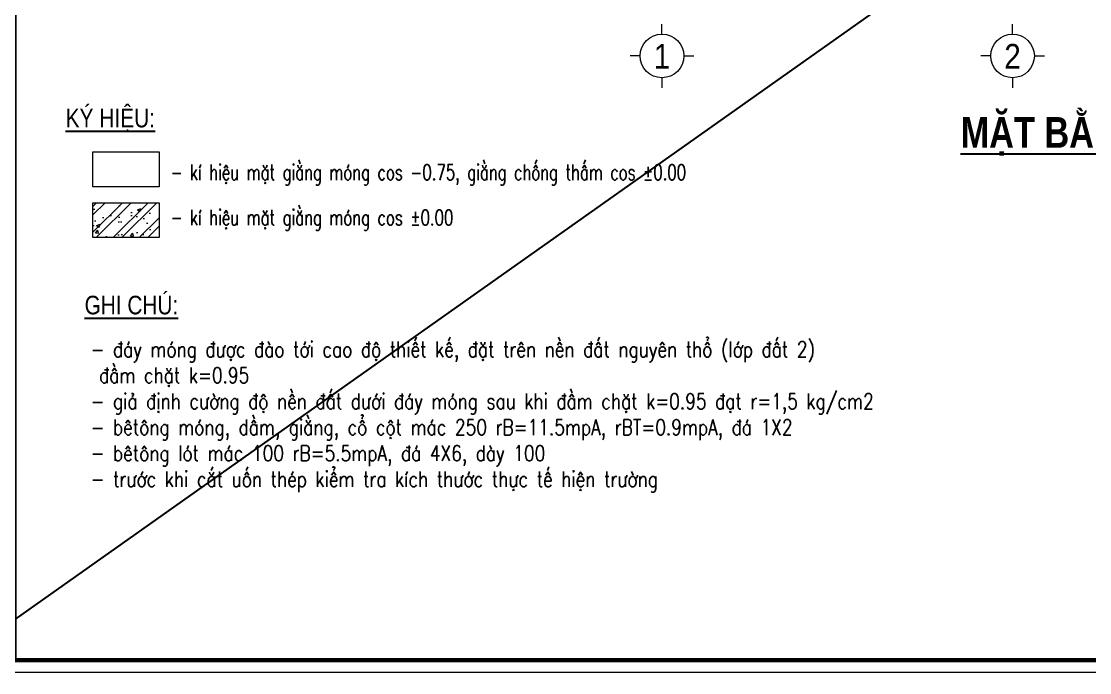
# Model space of a CAD drawing. Header units: millimetres. Extents: x -295047 to 304185, y -728047 to -308748.
# Drawn here: x -172097 to -161128, y -340682 to -333995 of the extents above; entities that cross this region are included whole.
import ezdxf
from ezdxf.enums import TextEntityAlignment as Align

# ---------------------------------------------------------------- set-up
doc = ezdxf.new("R2010")
doc.units = ezdxf.units.MM
doc.header["$MEASUREMENT"] = 0
doc.layers.get('Defpoints').update_dxf_attribs({"color": 1})
for name, color, linetype, lineweight in [('EG Net thay', 7, 'Continuous', 20), ('Khungten_LCDI', 7, 'Continuous', 5), ('LC Hatch', 252, 'Continuous', 9), ('LC ISO', 153, 'Continuous', 13), ('LC Net manh', 219, 'Continuous', 5), ('LC Net thay', 7, 'Continuous', 25), ('LC Text1', 3, 'Continuous', 20), ('LC Text2', 7, 'Continuous', 25)]:
    doc.layers.add(name, color=color, linetype=linetype, lineweight=lineweight)
doc.layers.add('KCS_Plotter', color=11, linetype='Continuous', plot=False)
doc.styles.add('Khungten', font='VHAVAN.TTF', dxfattribs={"width": 0.9, "height": 5000})
doc.styles.add('LC 1', font='VHAVANB.TTF')
doc.styles.add('LC 3', font='vnsimli.shx', dxfattribs={"width": 0.75})
doc.styles.add('LC3', font='VHARIALB.TTF', dxfattribs={"width": 0.8})
doc.styles.add('T2', font='VHARIAL.TTF', dxfattribs={"width": 0.8})
doc.styles.add('Title', font='VHBLACK.TTF', dxfattribs={"width": 0.8})

# ---------------------------------------------------------------- blocks, each defined once
blk = doc.blocks.new('lcdi fix')
at = {"layer": 'Defpoints', "lineweight": 0}
blk.add_lwpolyline([(-1200, -14850), (-1200, 14850), (40800, 14850), (40800, -14850)], close=True, dxfattribs=at)
at = {"layer": 'Khungten_LCDI', "color": 5, "lineweight": 60}
blk.add_lwpolyline([(0, -14650), (0, 14650), (40600, 14650), (40600, -14650)], close=True, dxfattribs=at)
at = {"color": 7, "style": 'Khungten', "width": 0.8}
for tag, p in [('REVISION', (39499, -10746)), ('NGAYHT', (39546, -11609))]:
    blk.add_attdef(tag, text='', height=200, dxfattribs=at).set_placement(p, align=Align.CENTER)
at = {"layer": 'LC Text1', "style": 'Title', "width": 1.485915}
for tag, p, p2 in [('TENBANVE1', (36913, -8886), (40339, -8886)), ('TENBANVE2', (36913, -9562), (40339, -9562))]:
    blk.add_attdef(tag, text='', height=250, dxfattribs=at).set_placement(p, p2, align=Align.FIT)
at = {"layer": 'LC Text1', "style": 'Title', "width": 0.7}
blk.add_attdef('SOBANVE', text='', height=250, dxfattribs=at).set_placement((39562, -13896), align=Align.CENTER)
blk = doc.blocks.new('TTRUC')
at = {"layer": 'LC ISO'}
for p, q in [((0, 6.95), (0, 10.13)), ((-6.95, 0), (-10.13, 0)), ((6.95, 0), (10.13, 0)), ((0, -6.95), (0, -10.13))]:
    blk.add_line(p, q, dxfattribs=at)
at = {"layer": 'LC Net manh'}
blk.add_circle((0, 0), 6.95, dxfattribs=at)
blk = doc.blocks.new('TIEUDE1')
at = {"layer": 'LC Text2', "color": 7, "style": 'LC 1'}
blk.add_attdef('TIªU§Ò', text='', height=5, dxfattribs=at).set_placement((0, 0), align=Align.BOTTOM_CENTER)
blk.add_attdef('TL', text='', height=3, dxfattribs=at).set_placement((0, -2), align=Align.TOP_CENTER)

msp = doc.modelspace()

# ---------------------------------------------------------------- hatches: boundary and pattern name
at = {"layer": 'LC Hatch'}
h = msp.add_hatch(dxfattribs=at)
h.set_pattern_fill('BTCT', color=256, scale=50)
h.set_pattern_definition([(50, (-389678, -273400.42), (358.6301, -31.37607), [37.5, -412.5]), (355, (-389678, -273400.4), (-69.37567, 376.09607), [30, -330]), (100.4514, (-389648.1, -273403.03), (289.2547, 344.71977), [31.8701, -350.57106]), (46.1842, (-389678, -273300.4), (533.6205, -82.7595), [56.25, -618.75]), (96.6356, (-389633.5, -273307.3), (467.3314, 487.0589), [47.8051, -525.8565]), (351.1842, (-389678, -273300.4), (467.331, 487.0593), [45, -495]), (21, (-389628, -273325.42), (298.45353, -201.30945), [37.5, -412.5]), (326, (-389628, -273325.4), (121.65767, 362.575), [30, -330]), (71.4514, (-389603.12, -273342.2), (420.1113, 161.26525), [31.8701, -350.57106]), (37.5, (-389677.99, -273400.42), (6.07993, 166.44693), [0, -326, 0, -335, 0, -331.25]), (7.5, (-389678, -273400.42), (131.53477, 197.20586), [0, -191, 0, -318.5, 0, -126.25]), (327.5, (-389789.49, -273400.42), (266.91122, -11.277436), [0, -125, 0, -390, 0, -517.5]), (317.5, (-389839.5, -273400.42), (291.59308, 50.0525), [0, -162.5, 0, -259, 0, -367.5]), (45, (-389678, -273400.42), (-132.58252, 132.58252), []), (45, (-389589.6, -273400.42), (-132.58252, 132.58252), [])])
h.paths.add_polyline_path([(-170683.3, -336215.2), (-170683.3, -335856.8), (-171362.3, -335856.8), (-171362.3, -336215.2)])

# ---------------------------------------------------------------- linework, layer by layer
at = {"layer": 'EG Net thay'}
for points in [[(-171362.3, -335334.2), (-170683.3, -335334.2), (-170683.3, -335692.6), (-171362.3, -335692.6)], [(-171362.3, -335856.8), (-170683.3, -335856.8), (-170683.3, -336215.2), (-171362.3, -336215.2)]]:
    msp.add_lwpolyline(points, close=True, dxfattribs=at)
at = {"layer": 'KCS_Plotter', "ltscale": 2}
msp.add_line((-172935, -340681.5), (-146055, -321673.5), dxfattribs=at)

# ---------------------------------------------------------------- block references
at = {"layer": 'LC ISO', "xscale": 32.25101427308982, "yscale": 32.25101427308982, "zscale": 32.25101427308982}
for p in [(-165519.1, -334349.7), (-161919.1, -334349.7)]:
    msp.add_blockref('TTRUC', p, dxfattribs=at)
at = {"layer": 'LC Net thay', "xscale": 0.6399999999848659, "yscale": 0.6399999999848659, "zscale": 0.6399999999848659}
msp.add_blockref('lcdi fix', (-172167, -331177.5), dxfattribs=at)
at = {"layer": 'LC Text2'}
ref = msp.add_blockref('TIEUDE1', (-160075.5, -335387.4), dxfattribs=dict(at, xscale=64.00000000148876, yscale=64.00000000148876, zscale=64.00000000148876))
ref.add_attrib('TIªU§Ò', '%%UmÆt b»ng kÕt cÊu mãng', dxfattribs={"color": 7, "height": 315.163, "style": 'LC3', "width": 0.8}).set_placement((-160075.5, -335387.4), align=Align.BOTTOM_CENTER)

# ---------------------------------------------------------------- texts
at = {"layer": 'LC Text1', "ltscale": 0.2, "style": 'LC 1', "width": 0.9}
for s, p in [('1', (-165519.1, -334555.1)), ('2', (-161919.1, -334555.1))]:
    msp.add_text(s, height=252.5, dxfattribs=at).set_placement(p, align=Align.BOTTOM_CENTER)
at = {"layer": 'LC Text1', "style": 'LC 3', "width": 0.7}
for s, p in [('- kÝ hiÖu mÆt gi»ng mãng cos -0.75, gi»ng chèng thÊm cos %%P0.00', (-170565.8, -335624.1)), ('- kÝ hiÖu mÆt gi»ng mãng cos %%P0.00', (-170565.8, -336088.9))]:
    msp.add_text(s, height=160, dxfattribs=at).set_placement(p)
at = {"layer": 'LC Text1', "color": 3, "insert": (-171386, -337281.8), "char_height": 160, "width": 25192.482, "attachment_point": 1, "style": 'LC 3'}
msp.add_mtext('{\\W0.8;- ®¸y mãng ®\xadîc ®µo tíi cao ®é thiÕt kÕ, ®Æt trªn nÒn ®Êt nguyªn thæ (líp ®Êt 2)\\P ®Çm chÆt k=0.95 \\P- gi¶ ®Þnh c\xadêng ®é nÒn ®Êt d\xadíi ®¸y mãng sau khi ®Çm chÆt k=0.95 ®¹t r=1,5 kg/cm2 \\P- bªt«ng mãng, dÇm, gi»ng, cæ cét m¸c 250 rB=11.5mpA, rBT=0.9mpA, ®¸ 1X2\\P- bªt«ng lãt m¸c 100 rB=5.5mpA, ®¸ 4X6, dµy 100\\P- tr\xadíc khi c¾t uèn thÐp kiÓm tra kÝch th\xadíc thùc tÕ hiÖn tr\xadêng}', dxfattribs=at)
at = {"layer": 'LC Text2', "style": 'T2', "width": 0.8}
for s, height, p in [('%%Uký hiÖu:', 192, (-171642.4, -335083.3)), ('%%Ughi chó:', 191.09, (-171447.4, -337003.3))]:
    msp.add_text(s, height=height, dxfattribs=at).set_placement(p)

doc.saveas('drawing.dxf')
